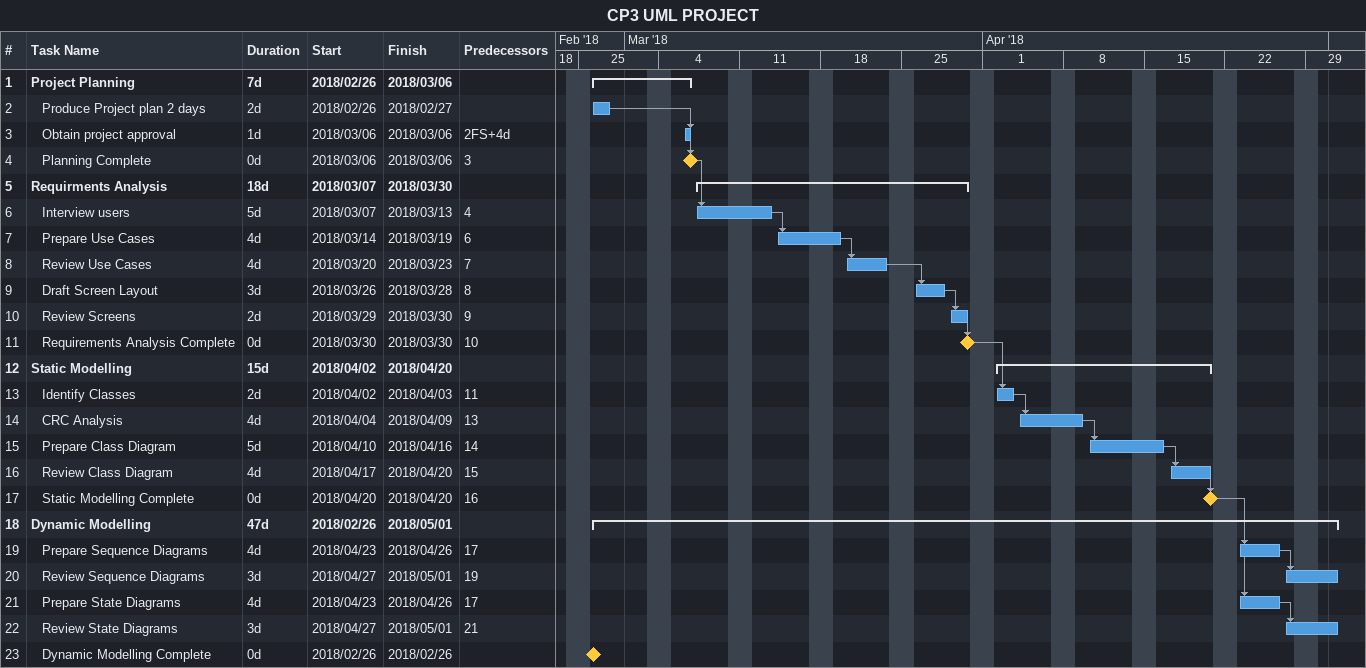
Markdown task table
CP3 UML PROJECT

| ID | Level | Task | Duration | Start | Finish | Predecessors |
|---|---|---|---|---|---|---|
| 1 | 1 | **Project Planning** | 7d | 2018-02-26 | 2018-03-06 |  |
| 2 | 2 | Produce Project plan 2 days | 2d | 2018-02-26 | 2018-02-27 |  |
| 3 | 2 | Obtain project approval | 1d | 2018-03-06 | 2018-03-06 | 2FS+4d |
| 4 | 2 | Planning Complete | 0d | 2018-03-06 | 2018-03-06 | 3 |
| 5 | 1 | **Requirments Analysis** | 18d | 2018-03-07 | 2018-03-30 |  |
| 6 | 2 | Interview users | 5d | 2018-03-07 | 2018-03-13 | 4 |
| 7 | 2 | Prepare Use Cases | 4d | 2018-03-14 | 2018-03-19 | 6 |
| 8 | 2 | Review Use Cases | 4d | 2018-03-20 | 2018-03-23 | 7 |
| 9 | 2 | Draft Screen Layout | 3d | 2018-03-26 | 2018-03-28 | 8 |
| 10 | 2 | Review Screens | 2d | 2018-03-29 | 2018-03-30 | 9 |
| 11 | 2 | Requirements Analysis Complete | 0d | 2018-03-30 | 2018-03-30 | 10 |
| 12 | 1 | **Static Modelling** | 15d | 2018-04-02 | 2018-04-20 |  |
| 13 | 2 | Identify Classes | 2d | 2018-04-02 | 2018-04-03 | 11 |
| 14 | 2 | CRC Analysis | 4d | 2018-04-04 | 2018-04-09 | 13 |
| 15 | 2 | Prepare Class Diagram | 5d | 2018-04-10 | 2018-04-16 | 14 |
| 16 | 2 | Review Class Diagram | 4d | 2018-04-17 | 2018-04-20 | 15 |
| 17 | 2 | Static Modelling Complete | 0d | 2018-04-20 | 2018-04-20 | 16 |
| 18 | 1 | **Dynamic Modelling** | 47d | 2018-02-26 | 2018-05-01 |  |
| 19 | 2 | Prepare Sequence Diagrams | 4d | 2018-04-23 | 2018-04-26 | 17 |
| 20 | 2 | Review Sequence Diagrams | 3d | 2018-04-27 | 2018-05-01 | 19 |
| 21 | 2 | Prepare State Diagrams | 4d | 2018-04-23 | 2018-04-26 | 17 |
| 22 | 2 | Review State Diagrams | 3d | 2018-04-27 | 2018-05-01 | 21 |
| 23 | 2 | Dynamic Modelling Complete | 0d | 2018-02-26 | 2018-02-26 |  |
